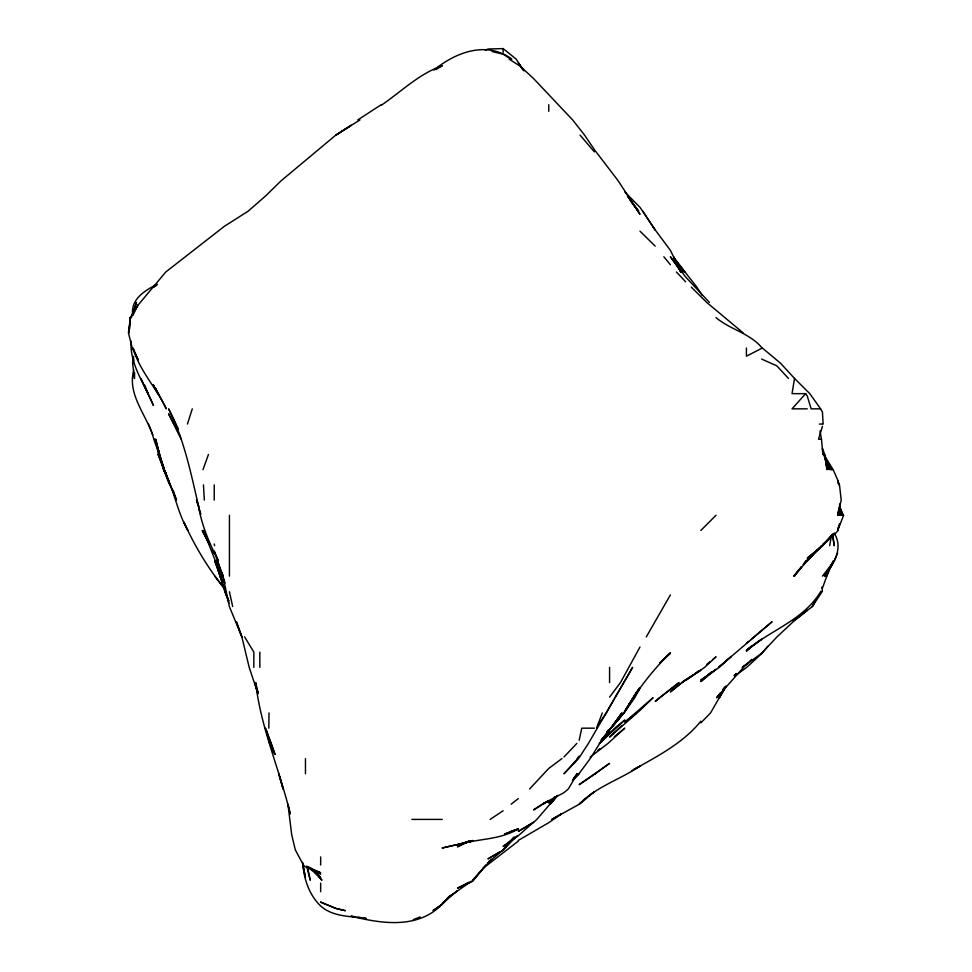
<?xml version="1.0" encoding="UTF-8"?>
<svg xmlns="http://www.w3.org/2000/svg" width="972" height="972" viewBox="0 0 972 972"><rect width="100%" height="100%" fill="white"/><g stroke="black" fill="none" stroke-linecap="round" stroke-linejoin="round"><path stroke-width="1.46" d="M253.826 667.351L253.862 652.139L244.64 636.939M268.819 728.174L269.013 712.962M134.622 372.908L134.452 378.436L132.617 363.236L133.844 359.081M131.086 341.111C129.555 364.755 145.022 384.535 153.406 405.47L140.831 378.436L148.048 393.648L144.877 385.349M838.933 509.765L838.702 515.294L839.966 504.225M828.897 569.203L826.601 576.117L833.405 560.905L825.556 576.117L833.83 560.905L824.378 576.117C833.769 564.282 843.745 547.831 834.11 533.13M359.98 119.945L335.777 135.144L281.139 180.768L265.575 195.967L248.164 211.179L224.277 226.379L165.775 272.002L138.194 304.941L130.236 317.613L129.069 332.825L130.406 317.613L128.425 332.825L132.253 348.025L138.194 359.822L133.055 348.025C139.433 370.684 156.431 387.889 166.285 408.848L158.485 393.648M133.601 356.323L132.97 363.236L133.723 360.466M158.545 450.315L158.12 454.471L168.606 482.574L173.174 491.212M132.617 314.855C130.783 298.829 144.962 290.531 157.197 284.189M746.423 348.025L746.423 356.177L762.34 348.025L780.552 363.236L794.513 378.436L792.046 393.648L805.654 393.648L807.246 395.956L811.134 408.848L820.599 408.848L822.458 412.14L823.126 424.059M133.759 370.138C126.834 395.689 147.902 415.955 153.819 439.259L163.952 468.285M829.687 545.705L831.339 536.022M838.921 508.38L837.657 515.294L841.217 500.082L839.48 484.882L837.657 480.326L838.8 484.882L837.657 479.925L833.15 469.67L823.77 454.471M839.516 523.58L837.657 530.493M579.166 740.275L581.766 728.174L594.366 728.174M838.678 526.35L837.767 530.493L843.574 515.294L839.638 507.214M132.982 314.855L136.457 302.413L131.378 317.613M829.262 569.203L822.458 588.169M822.458 426.295L818.533 439.259L821.474 439.259L822.907 454.471L822.458 448.323L824.693 454.471L827.002 469.67L824.548 454.471L829.262 469.67L823.612 454.471L831.121 469.67L832.652 469.67M187.438 424.059L192.286 408.848M202.99 469.67L208.458 454.471M596.492 728.174L602.288 712.962M837.657 552.959L834.304 560.905L822.458 576.117M815.605 600.186L812.458 606.528L793.213 620.901M132.945 315.037L138.194 304.71M815.496 600.186L812.264 606.528L822.409 591.316L821.802 587.173M670.401 594.913L646.259 636.939M725.841 686.354L710.532 712.962L700.812 722.961M636.721 691.748L623.854 712.962L610.987 728.174L621.764 712.962L599.724 743.373L590.223 758.585L579.166 773.493L572.933 779.872M725.707 686.354L719.292 697.762L726.096 686.354M614.304 698.941L606.334 712.962L598.375 724.662M614.972 697.762L632.614 667.351L588.461 743.373L579.166 757.65M639.989 647L620.488 682.551L609.578 697.094M635.129 695.357L639.989 688.152L634.704 697.762L624.777 711.929L610.902 728.174L624.777 711.65L639.236 688.285L624.777 711.03M624.777 711.601L633.222 697.762M624.777 711.65C637.28 690.096 652.504 670.255 670.401 652.905L659.538 663.22L670.401 653.22L666.889 656.064M631.132 701.164L632.723 698.892M631.399 701.164L633.064 698.892L631.156 701.067M606.844 732.451L608.666 730.021M720.106 693.085L716.595 697.762L746.423 664.155L742.523 667.351L761.635 653.257L776.932 636.939L793.213 621.728L807.246 610.319L796.724 618.216M722.731 689.573L724.492 687.228M491.492 859.212L472.72 880.231L485.077 866.113M700.812 721.2C682.964 743.483 656.222 756.811 631.836 770.699M573.747 778.463L577.319 773.785L568.316 788.997L563.954 792.678L542.364 804.196L533.543 809.943L548.755 800.503L542.813 804.196L546.373 801.681M801.633 566.749L794.391 576.117L801.681 566.749M803.443 564.416L806.153 560.905M573.881 778.463L577.514 773.785L573.674 778.135M820.842 591.316C803.953 619.881 770.808 630.063 746.423 650.365L761.635 639.248L746.423 650.754L751.854 645.809M803.504 564.416L806.238 560.905L803.334 564.416M486.024 865.019L472.72 881.312L457.52 888.165L468.917 882.212M767.783 646.295L761.635 653.634L746.715 667.351L734.723 676.087M514.188 836.953L503.132 850.391L487.932 858.92L499.329 852.092M489.706 860.694L487.932 862.869L503.132 849.82L517.323 835.628M577.161 758.585L579.166 756.143M606.82 732.171L608.654 729.923M557.065 796.007L536.811 819.408L533.543 822.458L518.343 831.364L533.543 822.203L518.343 835.713L503.132 846.515L514.832 837.354M801.402 566.749L793.662 576.117L815.97 551.136M557.454 795.509L550.237 804.196L557.551 795.509M606.82 732.511L623.951 712.962M503.132 849.82L513.313 837.864M614.863 722.743L623.368 712.962M606.637 732.171L608.594 729.923M833.016 533.75L822.567 545.705L807.246 558.171L822.458 545.705L834.62 533.531M832.032 534.843L822.458 545.705L807.246 560.261L813.418 554.016M805.654 393.648L792.046 408.848L807.246 408.848M573.869 778.135L577.781 773.785L573.832 778.135M577.757 758.585L563.954 773.785L578.571 758.585M748.379 662.576L746.423 664.654L751.526 659.441M601.656 740.214L609.578 731.77L601.255 740.214M563.954 757.018L576.87 743.373M734.212 675.637L736.205 673.56M599.323 743.373L614.741 728.174L624.777 720.045L599.493 743.373M816.504 550.905L821.644 545.705L807.246 560.905L807.246 559.726M734.297 675.637L736.363 673.56M555.146 796.481L548.755 802.896L555.085 796.943M700.812 530.493L716.012 515.294M572.508 780.164L578.923 773.785L572.508 780.091M529.582 788.997L548.755 768.427L561.938 758.585M621.946 725.416L609.578 737.068L639.989 710.411L653.026 697.762L624.777 722.147L636.587 712.962L626.94 720.896M834.401 533.567L822.458 544.855L837.657 531.222M711.674 671.664L700.812 681.627L716.012 669.283L700.812 680.096L719.329 667.351L731.223 656.501L718.527 667.351L772.084 621.728L750.906 639.612M447.363 898.152L450.401 895.431M742.195 667.351L744.309 665.516M518.343 841.072L483.108 868.288M586.76 797.903L579.166 804.196C596.419 786.567 620.014 779.568 639.989 766.143L633.756 769.326M588.935 796.104L594.366 791.597L579.166 804.294L551.829 819.408L561.537 813.698M706.693 664.471L710.192 661.592M712.525 659.684L716.012 656.805L704.688 667.351L685.6 680.412L692.623 675.285M614.255 736.752L624.777 728.174L608.035 743.373L590.101 757.212M681.919 682.551L670.401 691.93L685.6 679.768L700.812 670.194L681.919 682.551L685.6 679.89M746.423 643.172L748.659 641.386M511.126 804.196L518.343 798.571M597.756 750.384L600.016 748.634M381.486 105.183L382.081 104.733C401.776 91.174 419.224 73.726 442.309 65.756L435.845 69.656M694.956 673.572L698.467 671.008M357.745 119.945L381.206 104.733M471.554 881.082L451.142 895.431L457.52 890.607L442.309 903.377L450.972 895.431L442.309 904.215L433.038 910.643L442.309 904.118C417.972 929.414 381.632 923.704 351.074 916.146L355.217 916.766M434.01 70.057C455.649 52.196 486.717 40.484 511.819 59.122M561.609 813.856L548.755 822.677L518.343 840.379M490.107 819.408L503.132 810.757M351.074 125.206L335.875 135.144L351.074 125.497M157.197 284.735L153.406 287.202L155.933 285.683M468.917 840.962L457.52 846.867L468.917 841.242M485.393 50.277L487.932 49.013L503.132 48.6L516.168 59.122L522.972 69.559M542.315 804.196L548.755 801.049M465.807 842.117L457.52 845.433L472.72 840.501L457.52 844.947C477.531 838.289 500.009 840.379 518.343 828.691L504.517 834.073L518.343 829.213L511.43 831.011M413.282 919.621L420.196 916.924M130.236 317.613L131.062 317.613M819.408 424.059L822.458 424.059M159.177 454.471L158.12 454.471L166.783 475.758M839.322 509.765L840.282 515.294L843.574 515.294M411.897 819.408L442.309 819.408M357.988 917.191L366.286 918.443C350.722 916.098 333.165 917.167 320.663 905.989C309.485 895.285 304.345 880.146 302.887 865.019L305.463 877.704L302.608 862.261M492.075 51.552L503.132 54.213L511.041 59.122M761.635 359.093L776.835 365.824L788.462 378.436M306.836 866.502L320.663 872.783L305.463 866.866L303.398 865.019L295.281 849.82L291.673 834.608L287.943 804.196L290.251 814.026C279.815 769.86 260.715 727.894 255.672 682.551L258.212 693.607M306.727 866.55L320.663 874.059L309.254 867.316M509.061 59.122L518.343 65.015M716.012 317.613C730.179 329.544 749.193 332.983 761.635 347.429L761.635 348.025M308.962 867.947L320.663 877.546L315.572 872.321M743.082 332.825L706.717 302.413L691.311 287.202M624.777 191.921L639.989 207.315L655.189 230.036L642.869 211.179M518.343 64.419L533.543 78.538L572.666 119.945L584.597 135.144L594.366 149.566M639.989 231.19L655.189 246.11M794.513 378.436L809.81 393.648L820.599 408.848M676.403 272.002L685.6 281.783M594.366 151.863L580.077 135.144M709.414 302.413L685.6 276.935L670.401 256.79L681.129 272.002L670.401 250.363L652.601 226.379M315.025 872.759L321.939 880.231L318.986 876.805M684.908 272.002L673.997 257.957L696.9 287.202L702.246 295.427M663.84 256.79L670.401 264.724M630.342 200.645L638.677 211.179L627.45 195.967L639.989 214.277L618.156 180.768L594.913 150.356M214.703 576.117L223.852 587.805C207.68 567.806 194.436 545.389 183.817 522L187.863 530.493C176.977 511.406 173.891 489.183 163.855 469.67L176.491 500.082L173.247 490.41M523.969 70.92L518.343 62.961L522.972 69.777M675.261 260.302L683.097 272.002L673.948 258.054L682.453 272.002L674.143 258.054L681.153 272.002L675.977 261.857M155.581 388.739L157.756 392.421M180.33 436.732L168.606 413.829L181.339 439.259M222.09 579.907L220.049 576.117L223.171 582.447M825.738 459.537L831.121 469.67M209.624 544.429L202.237 530.493L209.405 544.429M157.926 393.648L153.406 385.058L157.926 393.648L155.666 388.302M681.129 272.002L673.535 256.79L681.032 272.002M222.855 574.841L215.893 560.905L221.385 576.117L216.659 562.29M178.447 429.126L168.606 408.848C184.121 439.308 190.84 473.121 198.58 506.035M675.868 261.857L680.57 272.002M273.849 752.875L269.681 743.373L266.437 730.932M207.631 540.177L203.403 530.493L214.229 558.062L222.77 576.117L216.938 560.905L225.14 583.018M224.751 591.316L228.845 600.975L224.811 591.316L215.225 560.905L228.967 603.211M164.304 469.67L168.606 480.654L163.478 469.67L155.69 439.259L159.335 454.471L163.867 468.285L155.01 439.259L159.335 454.471M839.31 507.214L842.627 515.294L839.468 505.61M220.328 574.731L214.788 560.905L220.182 576.117M148.558 424.059L152.859 434.849M211.762 549.557L213.245 553.408M154.657 439.259L156.249 443.402M199.017 507.226L196.502 500.082L200.657 514.03M257.872 692.234L254.761 682.551L257.957 693.607L249.184 667.351L241.87 636.939L236.366 621.728L241.87 636.939L229.368 606.528L222.965 576.117L214.229 551.063L218.335 560.905C209.988 544.308 202.407 527.261 199.017 508.83L200.657 513.994M266.571 730.932L267.871 735.087M306.678 866.404L310.262 880.231L307.407 866.404M214.229 543.98L214.618 545.705M229.428 591.766L232.673 606.528M832.494 536.022L834.268 545.705L832.81 534.636M819.967 430.961L821.474 439.259M839.601 504.225L840.282 515.294M203.452 484.882L204.327 500.082M609.578 667.351L609.578 682.551M548.755 104.733L548.755 111.318M503.132 48.6L503.132 52.367M320.663 856.952L320.663 865.019M320.663 883.147L320.663 891.725M305.463 758.585L305.463 773.785M259.84 652.139L259.84 667.351M229.428 515.294L229.428 576.117M214.229 484.882L214.229 500.082M609.578 730.045L601.303 740.044L609.578 730.045M751.769 646.016L746.423 651.058L751.854 646.016M659.453 697.762L655.189 701.468L679.051 682.551L659.453 697.762M595.289 773.785L579.166 784.659L609.578 763.348L595.289 773.785M472.72 841.047L442.309 847.973L472.72 841.047M163.758 469.67L165.823 473.072L163.758 469.67M345.23 910.643L335.875 908.431L320.663 902.138L335.875 908.431L345.23 910.643M271.273 743.373L265.38 728.174L275.052 754.564L271.273 743.373M283.144 788.997L278.77 773.785L283.046 788.997"/></g></svg>
